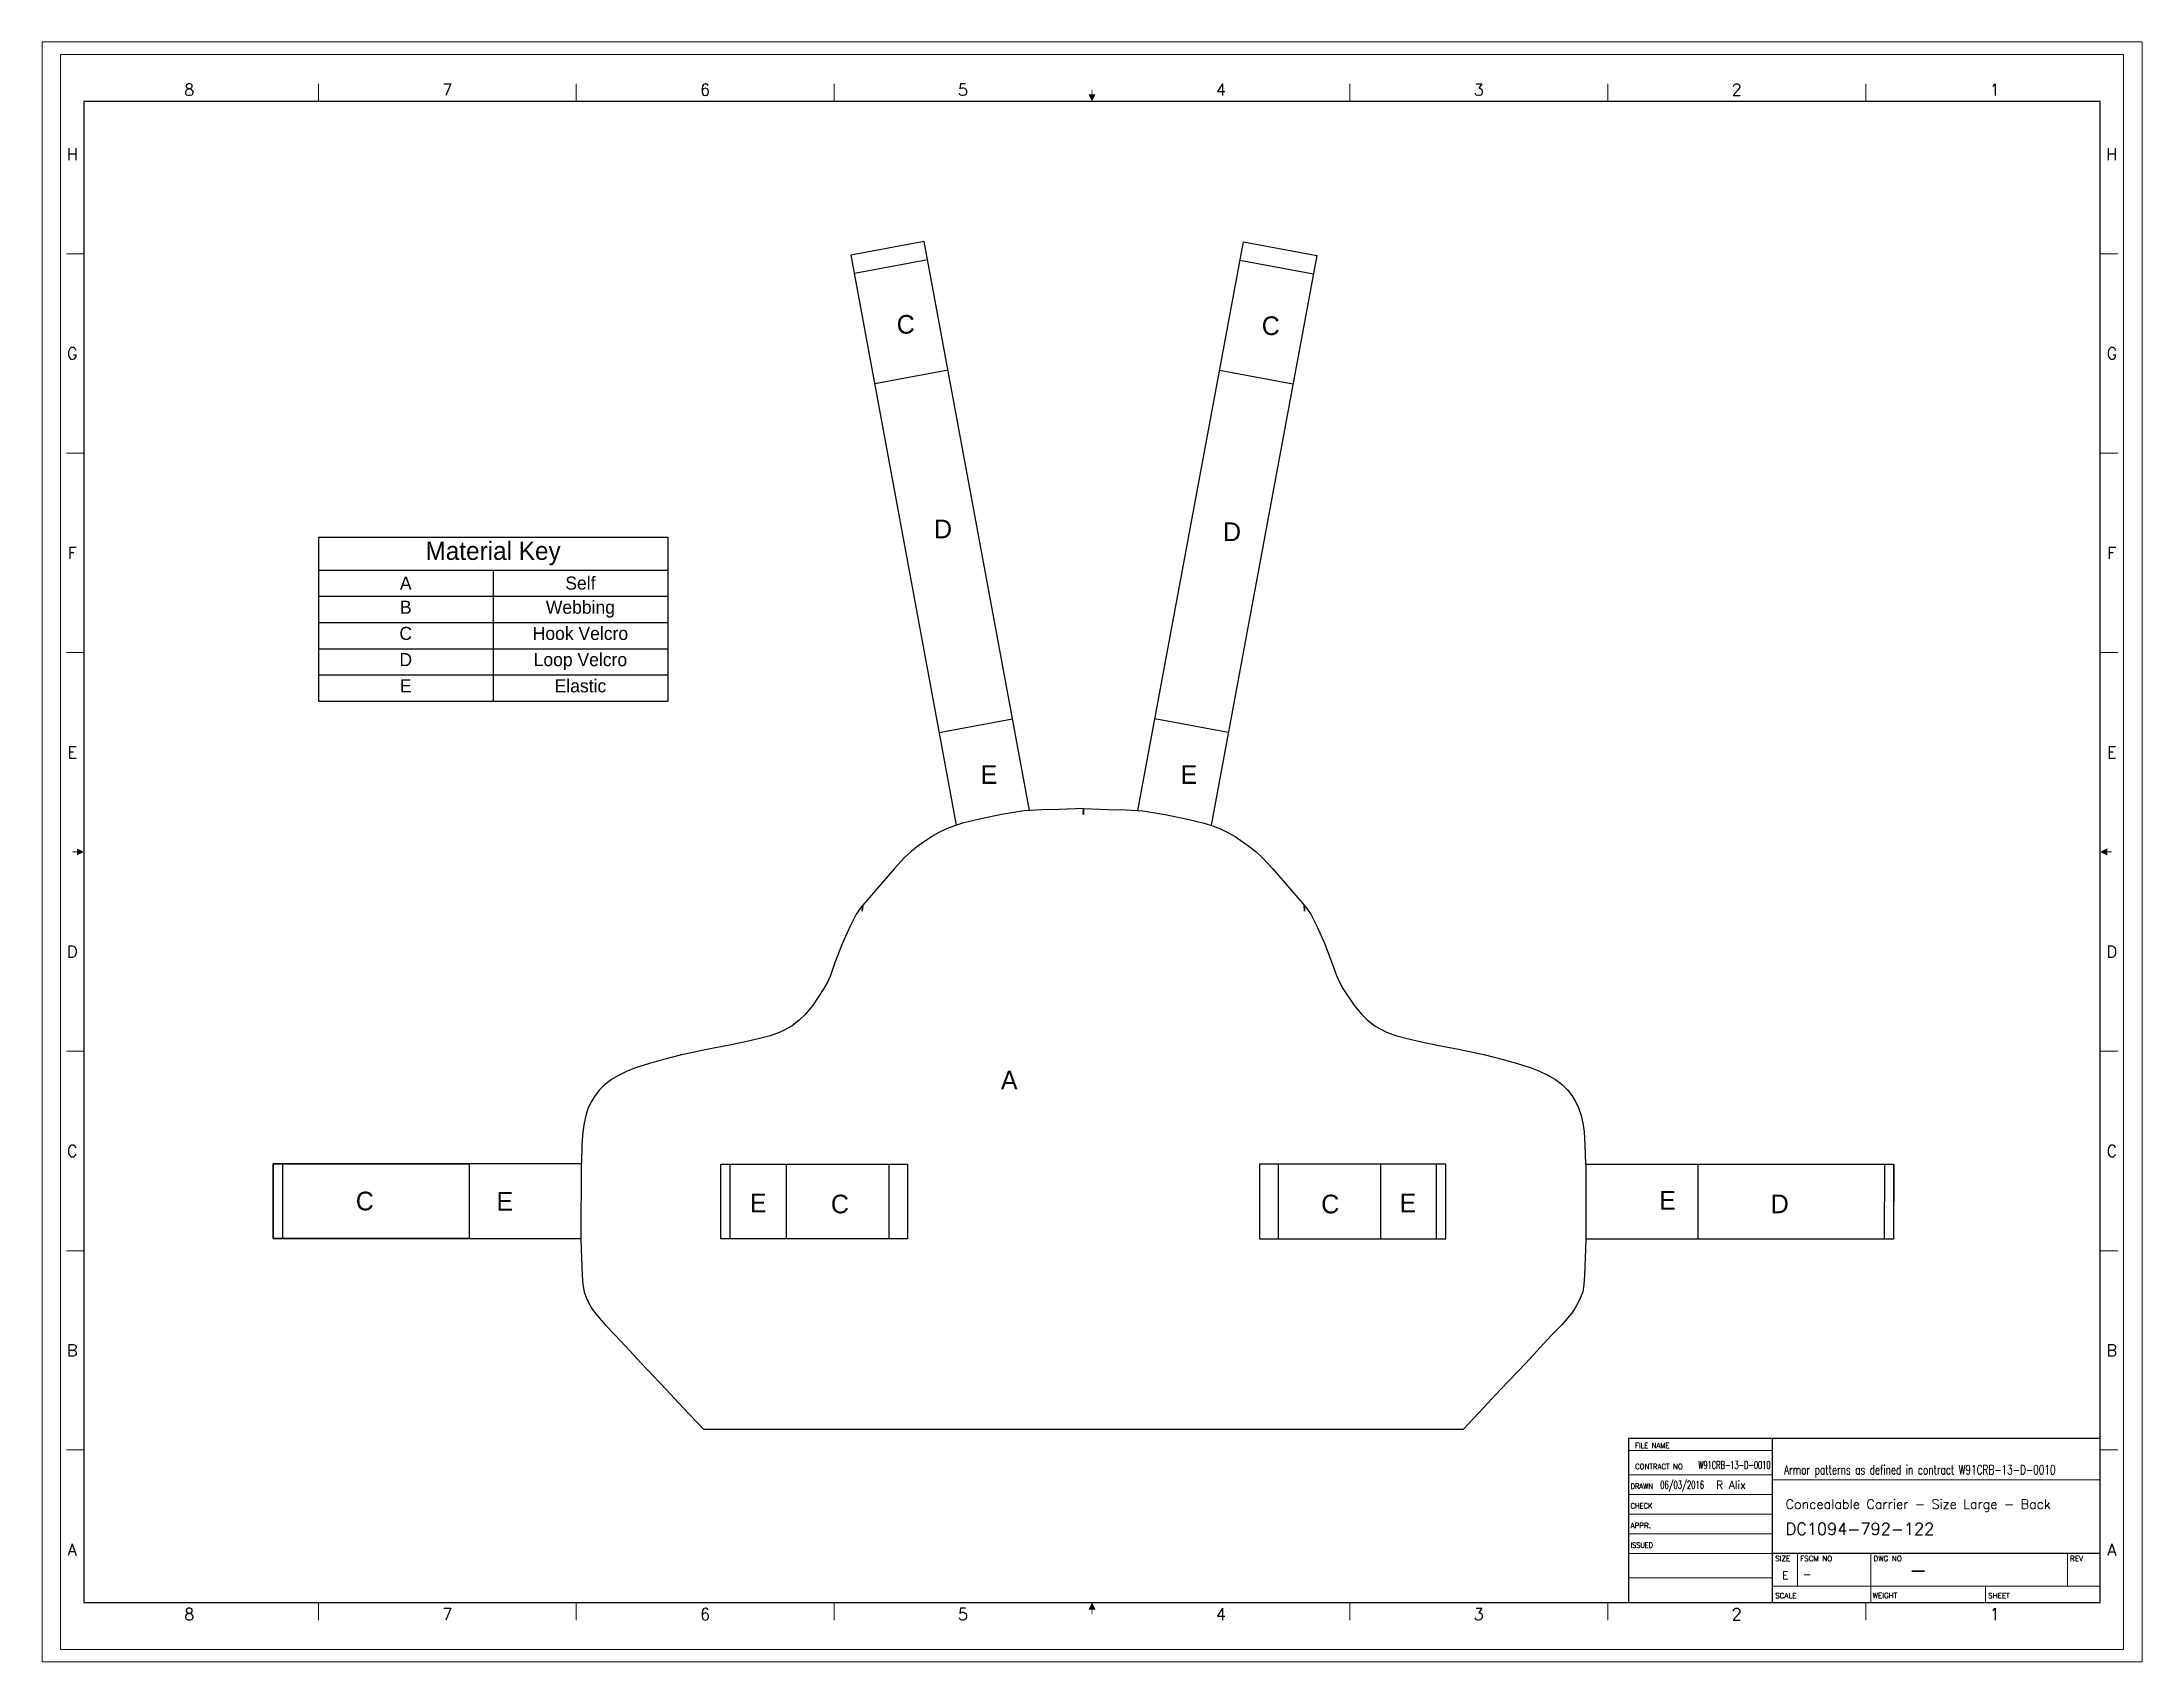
# Paper-space layout 'Layout1' of a CAD drawing. Header units: inches. Extents: x -0.1 to 10.9, y -0.1 to 8.3.
# The model-space entities are those that its viewports show. They can reach past a viewport. Long polylines and large blocks are cut down to what shows.
import ezdxf
from ezdxf.enums import TextEntityAlignment as Align

# ---------------------------------------------------------------- set-up
doc = ezdxf.new("R2010")
doc.units = ezdxf.units.IN
doc.header["$MEASUREMENT"] = 0
doc.linetypes.add('HIDDEN', pattern=[0.375, 0.25, -0.125])
doc.layers.add('AM_BOR', color=7, linetype='Continuous', lineweight=30)
doc.layers.add('T001L001', color=7, linetype='Continuous')
doc.styles.add('ACANSTS', font='romans.shx', dxfattribs={"height": 1})

# ---------------------------------------------------------------- blocks, each defined once
blk = doc.blocks.new('*T6')
at = {"color": 0, "linetype": 'ByBlock', "lineweight": -2, "transparency": 16777216}
for p, q in [((0, 0), (9.362, 0)), ((0, 0), (0, -4.394)), ((9.362, 0), (9.362, -4.394)), ((0, -0.884), (9.362, -0.884)), ((4.681, -0.884), (4.681, -4.394)), ((0, -1.586), (9.362, -1.586)), ((0, -2.288), (9.362, -2.288)), ((0, -2.99), (9.362, -2.99)), ((0, -3.692), (9.362, -3.692)), ((0, -4.394), (9.362, -4.394))]:
    blk.add_line(p, q, dxfattribs=at)
at = {"color": 0, "linetype": 'Continuous', "transparency": 16777216}
for s, insert, char_height, width, attachment_point in [('Material Key', (4.681, -0.442), 0.48746, 9.12767, 5), ('A', (2.34, -1.235), 0.351, 4.44685, 5), ('Self', (7.021, -1.235), 0.351, 4.44685, 5), ('Webbing', (7.021, -1.703), 0.351, 4.44685, 2), ('B', (2.34, -1.703), 0.351, 4.44685, 2), ('C', (2.34, -2.405), 0.351, 4.44685, 2), ('Hook Velcro', (7.021, -2.405), 0.35097, 4.44685, 2), ('D', (2.34, -3.107), 0.351, 4.44685, 2), ('Loop Velcro', (7.021, -3.107), 0.35097, 4.44685, 2), ('E', (2.34, -3.809), 0.351, 4.44685, 2), ('Elastic', (7.021, -3.809), 0.351, 4.44685, 2)]:
    blk.add_mtext(s, dxfattribs=dict(at, insert=insert, char_height=char_height, width=width, attachment_point=attachment_point))
blk = doc.blocks.new('ANSI_E')
at = {"color": 7}
for p, q in [((1104.9, 838.2), (12.7, 838.2)), ((12.7, 838.2), (12.7, 25.4)), ((1104.9, 25.4), (1104.9, 838.2)), ((12.7, 25.4), (1104.9, 25.4))]:
    blk.add_line(p, q, dxfattribs=at)
at = {"layer": 'AM_BOR', "color": 7, "lineweight": 15}
for p, q in [((1117.6, 863.6), (0, 863.6)), ((0, 863.6), (0, 0)), ((1117.6, 0), (1117.6, 863.6)), ((139.7, 847.7), (139.7, 838.2)), ((279.4, 847.7), (279.4, 838.2)), ((419.1, 847.7), (419.1, 838.2)), ((698.5, 847.7), (698.5, 838.2)), ((838.2, 847.7), (838.2, 838.2)), ((977.9, 847.7), (977.9, 838.2)), ((12.7, 755.6), (3.2, 755.6)), ((1104.9, 755.6), (1114.4, 755.6)), ((12.7, 647.7), (3.2, 647.7)), ((1104.9, 647.7), (1114.4, 647.7)), ((12.7, 539.8), (3.2, 539.8)), ((1104.9, 539.8), (1114.4, 539.8)), ((12.7, 323.9), (3.2, 323.9)), ((1104.9, 323.9), (1114.4, 323.9)), ((12.7, 215.9), (3.2, 215.9)), ((1104.9, 215.9), (1114.4, 215.9)), ((12.7, 108), (3.2, 108)), ((1104.9, 108), (1114.4, 108)), ((139.7, 15.9), (139.7, 25.4)), ((279.4, 15.9), (279.4, 25.4)), ((419.1, 15.9), (419.1, 25.4)), ((698.5, 15.9), (698.5, 25.4)), ((838.2, 15.9), (838.2, 25.4)), ((977.9, 15.9), (977.9, 25.4)), ((0, 0), (1117.6, 0))]:
    blk.add_line(p, q, dxfattribs=at)
at = {"layer": 'AM_BOR', "color": 7, "lineweight": 30, "const_width": 0.508}
for points in [[(558.8, 844.5), (558.8, 842)], [(6.4, 431.8), (8.9, 431.8)], [(1111.2, 431.8), (1108.7, 431.8)], [(558.8, 19.1), (558.8, 21.6)]]:
    blk.add_lwpolyline(points, dxfattribs=at)
at = {"layer": 'AM_BOR', "color": 7, "lineweight": 30}
for points in [[(560.7, 842), (556.9, 842), (558.8, 838.2)], [(8.9, 433.7), (8.9, 429.9), (12.7, 431.8)], [(1108.7, 429.9), (1108.7, 433.7), (1104.9, 431.8)], [(556.9, 21.6), (560.7, 21.6), (558.8, 25.4)]]:
    blk.add_solid(points, dxfattribs=at)
at = {"layer": 'AM_BOR', "color": 7, "lineweight": 15, "style": 'ACANSTS'}
for s, p in [('8', (69.8, 844.5)), ('7', (209.6, 844.5)), ('6', (349.2, 844.5)), ('5', (488.9, 844.5)), ('4', (628.6, 844.5)), ('3', (768.3, 844.5)), ('2', (908, 844.5)), ('1', (1047.8, 844.5)), ('H', (6.4, 809.6)), ('H', (1111.2, 809.6)), ('G', (6.4, 701.7)), ('G', (1111.2, 701.7)), ('F', (6.4, 593.7)), ('F', (1111.2, 593.7)), ('E', (6.4, 485.8)), ('E', (1111.2, 485.8)), ('D', (6.4, 377.8)), ('D', (1111.2, 377.8)), ('C', (6.4, 269.9)), ('C', (1111.2, 269.9)), ('B', (6.4, 161.9)), ('B', (1111.2, 161.9)), ('A', (1111.2, 54)), ('8', (69.8, 19.1)), ('7', (209.6, 19.1)), ('6', (349.2, 19.1)), ('5', (488.9, 19.1)), ('4', (628.6, 19.1)), ('3', (768.3, 19.1)), ('2', (908, 19.1)), ('1', (1047.8, 19.1))]:
    blk.add_text(s, height=6.35, dxfattribs=at).set_placement(p, align=Align.MIDDLE_CENTER)
at = {"layer": 'AM_BOR', "color": 7, "lineweight": 15, "style": 'ACANSTS', "text_generation_flag": 2}
blk.add_text('A', height=6.35, dxfattribs=at).set_placement((6.4, 54), align=Align.MIDDLE_CENTER)
blk = doc.blocks.new('ANSI_TITUS')
at = {"color": 0}
blk.add_lwpolyline([(0, 63.5), (-182.88, 63.5), (-182.88, 0), (0, 0)], close=True, dxfattribs=at)
at = {"layer": 'AM_BOR', "color": 0, "lineweight": 15}
for p, q in [((-182.88, 58.93), (-127, 58.93)), ((-127, 49.53), (-182.88, 49.53)), ((-127, 41.91), (-182.88, 41.91)), ((0, 47.5), (-127, 47.5)), ((-127, 34.29), (-182.88, 34.29)), ((-127, 26.67), (-182.88, 26.67)), ((-127, 19.05), (-182.88, 19.05)), ((-117.35, 19.05), (-117.35, 6.35)), ((-88.9, 19.05), (-88.9, 6.35)), ((-12.7, 19.05), (-12.7, 6.35)), ((-127, 9.53), (-182.88, 9.53)), ((0, 6.35), (-127, 6.35)), ((-88.9, 0), (-88.9, 6.35)), ((-44.45, 0), (-44.45, 6.35))]:
    blk.add_line(p, q, dxfattribs=at)
at = {"layer": 'AM_BOR', "color": 0}
for p, q in [((-127, 0), (-127, 63.5)), ((0, 19.05), (-127, 19.05))]:
    blk.add_line(p, q, dxfattribs=at)
at = {"layer": 'AM_BOR', "color": 0, "lineweight": 15, "style": 'ACANSTS'}
for s, width, p in [('FILE NAME', 0.951562, (-180.32, 59.82)), ('CONTRACT NO', 0.979028, (-180.32, 51.69)), ('DRAWN', 0.942857, (-182.08, 44.07))]:
    blk.add_text(s, height=2.032, dxfattribs=dict(at, width=width)).set_placement(p)
for s, width, p in [('CHECK', 0.942857, (-182.08, 37.47)), ('ISSUED', 0.90932, (-182.08, 22.23))]:
    blk.add_text(s, height=2.032, dxfattribs=dict(at, width=width)).set_placement(p, align=Align.MIDDLE_LEFT)
for s, p in [('APPR.', (-182.08, 29.85)), ('SCALE', (-125.98, 2.67)), ('SHEET', (-43.43, 2.67))]:
    blk.add_text(s, height=2.032, dxfattribs=at).set_placement(p, align=Align.MIDDLE_LEFT)
for s, p in [('SIZE', (-125.98, 16)), ('FSCM NO', (-116.33, 16)), ('DWG NO', (-87.88, 16)), ('REV', (-11.68, 16)), ('WEIGHT', (-88.25, 1.71))]:
    blk.add_text(s, height=2.032, dxfattribs=at).set_placement(p)
for tag, p in [('GEN-TITLE-DWG{10.58}', (-161.27, 59.78)), ('GEN-TITLE-CTRN{9.04}', (-155.75, 51.74)), ('GEN-TITLE-DAT{6.03}', (-170.58, 44.08)), ('GEN-TITLE-NAME{6.72}', (-148.84, 44.07)), ('GEN-TITLE-CHKD{6.16}', (-170.75, 36.42)), ('GEN-TITLE-CHKM{6.72}', (-148.84, 36.45)), ('GEN-TITLE-APPD{6.08}', (-170.75, 28.77)), ('GEN-TITLE-ISSD{6.03}', (-170.58, 21.28)), ('GEN-TITLE-APPM{6.72}', (-148.84, 28.83)), ('GEN-TITLE-ISSM{6.72}', (-148.84, 21.21)), ('GEN-TITLE-FSCM{8.01}', (-115.32, 9.4)), ('GEN-TITLE-SCA{7.49}', (-113.04, 1.66)), ('GEN-TITLE-WT{7.43}', (-69.95, 1.65)), ('GEN-TITLE-SHEET{10.30}', (-26.47, 1.56))]:
    blk.add_attdef(tag, p, '', height=3.05, dxfattribs=at)
at = {"layer": 'AM_BOR', "color": 0, "lineweight": 30, "style": 'ACANSTS'}
for tag, p in [('GEN-TITLE-DACT{25.89}', (-122.54, 49.66)), ('GEN-TITLE-DES2{26.26}', (-121.95, 26.26))]:
    blk.add_attdef(tag, p, '', height=4.57, dxfattribs=at)
at = {"layer": 'AM_BOR', "color": 0, "style": 'ACANSTS'}
for tag, p in [('GEN-TITLE-DES1{18.22}', (-121.95, 36.3)), ('GEN-TITLE-NR{8.40}', (-74.06, 9.4))]:
    blk.add_attdef(tag, p, '', height=6.35, dxfattribs=at)
at = {"layer": 'AM_BOR', "color": 0, "lineweight": 15, "style": 'ACANSTS'}
for tag, p in [('GEN-TITLE-SIZ{2.46}', (-122.03, 9.01)), ('GEN-TITLE-REV{3.27}', (-6.22, 8.88))]:
    blk.add_attdef(tag, text='', height=3.05, dxfattribs=at).set_placement(p, align=Align.CENTER)

msp = doc.modelspace()

# ---------------------------------------------------------------- linework, layer by layer
at = {"linetype": 'Continuous'}
for p, q in [((-4.107, 46.171), (-6.073, 45.807)), ((-1.285, 30.93), (-4.107, 46.171)), ((1.611, 30.929), (4.444, 46.168)), ((4.444, 46.168), (6.41, 45.802)), ((-6.073, 45.807), (-3.251, 30.54)), ((-4.016, 45.679), (-5.982, 45.315)), ((6.41, 45.802), (3.577, 30.538)), ((4.352, 45.676), (6.319, 45.311)), ((-3.469, 42.73), (-5.436, 42.365)), ((3.804, 42.727), (5.77, 42.361)), ((-3.707, 33.024), (-1.74, 33.388)), ((4.034, 33.021), (2.068, 33.387)), ((-13.303, 21.47), (-21.553, 21.47)), ((-21.553, 21.47), (-21.553, 19.47)), ((-21.303, 21.47), (-21.303, 19.47)), ((-16.303, 21.47), (-16.303, 19.47)), ((-13.303, 21.47), (-13.308, 19.47)), ((-9.558, 19.459), (-9.558, 21.455)), ((-9.558, 21.455), (-4.558, 21.455)), ((-7.808, 21.455), (-7.808, 19.459)), ((-5.058, 21.455), (-5.058, 19.459)), ((-4.558, 21.455), (-4.558, 19.459)), ((4.872, 21.455), (4.872, 19.459)), ((9.872, 21.455), (4.872, 21.455)), ((5.372, 21.455), (5.372, 19.459)), ((8.122, 21.455), (8.122, 19.459)), ((9.872, 19.459), (9.872, 21.455)), ((13.623, 21.463), (13.622, 19.463)), ((13.622, 21.46), (13.622, 19.449)), ((13.623, 21.459), (21.871, 21.459)), ((21.871, 21.459), (21.871, 19.454)), ((21.872, 21.454), (21.871, 19.454)), ((-21.553, 19.47), (-13.303, 19.47)), ((-4.558, 19.459), (-9.558, 19.459)), ((4.872, 19.459), (9.872, 19.459)), ((21.871, 19.454), (13.622, 19.449)), ((-10.027, 14.362), (10.341, 14.362))]:
    msp.add_line(p, q, dxfattribs=at)
at = {"linetype": 'HIDDEN'}
for p, q in [((-9.308, 19.459), (-9.308, 21.455)), ((9.622, 19.459), (9.622, 21.455)), ((16.622, 21.458), (16.621, 19.458)), ((21.622, 21.454), (21.621, 19.454))]:
    msp.add_line(p, q, dxfattribs=at)
at = {"linetype": 'Continuous'}
msp.add_lwpolyline([(-21.553, 21.47), (-16.303, 21.47), (-16.303, 19.47), (-21.553, 19.47)], close=True, dxfattribs=at)
at = {"layer": 'T001L001'}
for points in [[(0.157, 30.984), (0.163, 30.827), (0.157, 30.984), (-0.489, 30.961), (-0.961, 30.95), (-1.433, 30.921), (-2.035, 30.828), (-2.631, 30.7), (-3.079, 30.593), (-3.299, 30.526), (-3.514, 30.446), (-3.715, 30.346), (-3.908, 30.234), (-4.278, 29.981), (-4.462, 29.833), (-4.636, 29.674), (-4.908, 29.382), (-5.758, 28.395), (-5.768, 28.238), (-5.758, 28.395), (-5.828, 28.31), (-5.936, 28.153), (-6.097, 27.836), (-6.3, 27.375), (-6.487, 26.907), (-6.622, 26.514), (-6.704, 26.338), (-6.798, 26.166), (-7.103, 25.703), (-7.302, 25.467), (-7.448, 25.325), (-7.661, 25.154), (-7.968, 24.995), (-8.239, 24.897), (-8.522, 24.824), (-8.903, 24.733), (-9.325, 24.649), (-9.893, 24.544), (-10.611, 24.39), (-11.094, 24.263), (-11.474, 24.16), (-11.846, 24.036), (-12.068, 23.946), (-12.284, 23.843), (-12.49, 23.724), (-12.681, 23.584), (-12.813, 23.448), (-12.927, 23.297), (-13.028, 23.136), (-13.113, 22.965), (-13.18, 22.764), (-13.225, 22.555), (-13.262, 22.322), (-13.281, 21.976), (-13.298, 21.47)], [(0.157, 30.984), (0.152, 30.827), (0.157, 30.984), (0.803, 30.961), (1.276, 30.95), (1.747, 30.921), (2.35, 30.828), (2.946, 30.7), (3.394, 30.593), (3.614, 30.526), (3.829, 30.446), (4.029, 30.346), (4.223, 30.234), (4.593, 29.981), (4.777, 29.833), (4.951, 29.674), (5.223, 29.382), (6.072, 28.395), (6.083, 28.238), (6.072, 28.395), (6.142, 28.31), (6.251, 28.153), (6.412, 27.836), (6.614, 27.375), (6.801, 26.907), (6.936, 26.514), (7.019, 26.338), (7.112, 26.166), (7.418, 25.703), (7.616, 25.467), (7.763, 25.325), (7.975, 25.154), (8.282, 24.995), (8.553, 24.897), (8.836, 24.824), (9.217, 24.733), (9.64, 24.649), (10.207, 24.544), (10.926, 24.39), (11.408, 24.263), (11.788, 24.16), (12.16, 24.036), (12.383, 23.946), (12.599, 23.843), (12.805, 23.724), (12.996, 23.584), (13.127, 23.448), (13.242, 23.297), (13.343, 23.136), (13.428, 22.965), (13.495, 22.764), (13.539, 22.555), (13.577, 22.322), (13.595, 21.976), (13.612, 21.46)], [(-13.308, 19.47), (-13.302, 19.18), (-13.275, 18.477), (-13.258, 18.232), (-13.225, 18.039), (-13.167, 17.885), (-13.095, 17.737), (-13.015, 17.593), (-12.923, 17.456), (-12.662, 17.155), (-12.38, 16.871), (-11.992, 16.453), (-11.707, 16.138), (-11.023, 15.419), (-10.568, 14.931), (-10.027, 14.362)], [(13.622, 19.46), (13.617, 19.18), (13.589, 18.477), (13.572, 18.232), (13.54, 18.039), (13.482, 17.885), (13.41, 17.737), (13.329, 17.593), (13.238, 17.456), (12.976, 17.155), (12.694, 16.871), (12.307, 16.453), (12.022, 16.138), (11.338, 15.419), (10.883, 14.931), (10.341, 14.362)]]:
    msp.add_lwpolyline(points, dxfattribs=at)

# ---------------------------------------------------------------- block references
msp.add_blockref('*T6', (-20.344, 38.257))
at = {"lineweight": 0}
ref = msp.add_blockref('ANSI_TITUS', (27.406, 9.717), dxfattribs=dict(at, xscale=0.06912783399898145, yscale=0.06912783399898145, zscale=0.06912783399898145))
ref.add_attrib('GEN-TITLE-CTRN{9.04}', 'W91CRB-13-D-0010', (16.639, 13.294), dxfattribs={"layer": 'AM_BOR', "color": 0, "lineweight": 15, "height": 0.2107, "style": 'ACANSTS', "width": 0.556716})
ref.add_attrib('GEN-TITLE-SIZ{2.46}', 'E', dxfattribs={"layer": 'AM_BOR', "color": 0, "lineweight": 15, "height": 0.211, "style": 'ACANSTS'}).set_placement((18.97, 10.34), align=Align.CENTER)
ref.add_attrib('GEN-TITLE-FSCM{8.01}', '-', (19.434, 10.367), dxfattribs={"layer": 'AM_BOR', "color": 0, "lineweight": 15, "height": 0.211, "style": 'ACANSTS'})
ref.add_attrib('GEN-TITLE-DACT{25.89}', 'Armor patterns as defined in contract W91CRB-13-D-0010', (18.935, 13.15), dxfattribs={"layer": 'AM_BOR', "color": 7, "lineweight": 30, "height": 0.25, "style": 'ACANSTS', "width": 0.7})
ref.add_attrib('GEN-TITLE-NR{8.40}', '-', (22.286, 10.367), dxfattribs={"layer": 'AM_BOR', "height": 0.439, "style": 'ACANSTS'})
ref.add_attrib('GEN-TITLE-DES2{26.26}', 'DC1094-792-122', (18.976, 11.532), dxfattribs={"layer": 'AM_BOR', "color": 0, "lineweight": 30, "height": 0.31605, "style": 'ACANSTS'})
ref.add_attrib('GEN-TITLE-DES1{18.22}', 'Concealable Carrier - Size Large - Back', (18.976, 12.226), dxfattribs={"layer": 'AM_BOR', "height": 0.25, "style": 'ACANSTS'})
ref.add_attrib('GEN-TITLE-NAME{6.72}', 'R Alix', (17.117, 12.763), dxfattribs={"layer": 'AM_BOR', "color": 0, "lineweight": 15, "height": 0.2107, "style": 'ACANSTS'})
ref.add_attrib('GEN-TITLE-DAT{6.03}', '06/03/2016', (15.614, 12.764), dxfattribs={"layer": 'AM_BOR', "color": 0, "lineweight": 15, "height": 0.2107, "style": 'ACANSTS', "width": 0.639545})

# ---------------------------------------------------------------- texts
at = {"linetype": 'Continuous', "char_height": 0.5, "attachment_point": 1}
for s, insert in [('C', (-4.846, 44.205)), ('C', (4.937, 44.168)), ('D', (-3.846, 38.724)), ('D', (3.899, 38.65)), ('A', (-2.054, 23.962)), ('C', (-19.342, 20.722)), ('C', (-6.61, 20.642)), ('C', (6.53, 20.642)), ('D', (18.578, 20.646))]:
    msp.add_mtext_dynamic_manual_height_columns(s, width=1.45017, gutter_width=1, heights=[0], dxfattribs=dict(at, insert=insert))
at = {"linetype": 'Continuous', "char_height": 0.5, "attachment_point": 5, "bg_fill": 3, "box_fill_scale": 1, "bg_fill_color": 256, "bg_fill_transparency": 0}
for insert in [(-15.35, 20.463), (8.85, 20.418), (15.809, 20.492)]:
    msp.add_mtext_dynamic_manual_height_columns('E', width=0.55888, gutter_width=1, heights=[0.625], dxfattribs=dict(at, insert=insert))

# ---------------------------------------------------------------- next in the draw order: texts
for insert in [(-2.371, 31.896), (2.983, 31.896)]:
    msp.add_mtext_dynamic_manual_height_columns('E', width=0.55888, gutter_width=1, heights=[0.625], dxfattribs=dict(at, insert=insert))

# ---------------------------------------------------------------- next in the draw order: block references
at = {"color": 250, "lineweight": 0, "xscale": 0.04947361113864611, "yscale": 0.04947361113864611, "zscale": 0.04947361113864611}
msp.add_blockref('ANSI_E', (-27.258, 8.46), dxfattribs=at)

# ---------------------------------------------------------------- next in the draw order: texts
at = {"linetype": 'Continuous', "insert": (-8.56, 20.418), "char_height": 0.5, "attachment_point": 5, "bg_fill": 3, "box_fill_scale": 1, "bg_fill_color": 256, "bg_fill_transparency": 0}
msp.add_mtext_dynamic_manual_height_columns('E', width=0.55888, gutter_width=1, heights=[0.625], dxfattribs=at)

psp = doc.layouts.get("Layout1")

# ---------------------------------------------------------------- viewports
at = {"layer": '0', "linetype": 'Continuous'}
psp.add_viewport(center=(5.387, 4.097), size=(11.012, 8.49087), view_center_point=(0.388, 29.823), view_height=43.393, dxfattribs=at)

doc.saveas('drawing.dxf')
